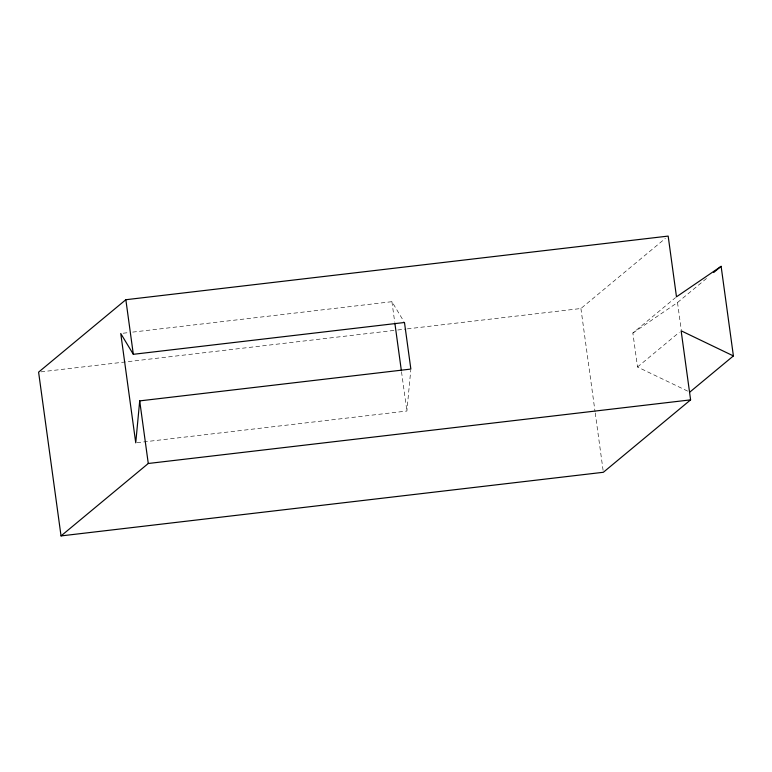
<?xml version="1.0" encoding="UTF-8"?>
<svg xmlns="http://www.w3.org/2000/svg" width="772" height="772" viewBox="0 0 772 772"><rect width="100%" height="100%" fill="white"/><g stroke="black" fill="none" stroke-linecap="round" stroke-linejoin="round"><path stroke-width="0.58" stroke-dasharray="3.86 2.9" d="M136.924 442.713L406.892 411.032L410.752 370.27M407.327 328.872L580.92 308.51L665.377 238.403M687.649 391.105L637.518 366.999L632.866 333.031L675.558 297.587M632.866 333.031L677.507 302.537L707.21 277.891M637.518 366.999L679.283 332.336M123.144 333.224L127.92 332.664M132.697 332.105L391.915 301.688L403.881 321.509M40.993 371.853L396.557 330.136M397.754 330.001L406.13 329.017M677.507 302.537L681.271 330.011M580.92 308.51L595.067 411.756M595.231 412.943L603.357 472.281M391.915 301.688L394.685 321.895M401.517 371.815L406.892 411.032"/><path stroke-width="1.16" d="M139.703 400.89L135.737 442.848L120.75 333.504L133.324 354.309L404.48 322.493L410.858 369.074L139.703 400.89L148.272 463.49L61.036 535.913L38.6 372.133L125.846 299.719L668.166 236.087L676.484 296.815L721.125 266.33L733.4 355.921L689.782 392.128M713.704 272.497L721.125 266.33M733.4 355.921L681.136 330.792L690.602 399.867L603.357 472.281L61.036 535.913M148.272 463.49L690.602 399.867M394.849 323.082L401.363 370.628M125.846 299.719L133.324 354.309"/></g></svg>
